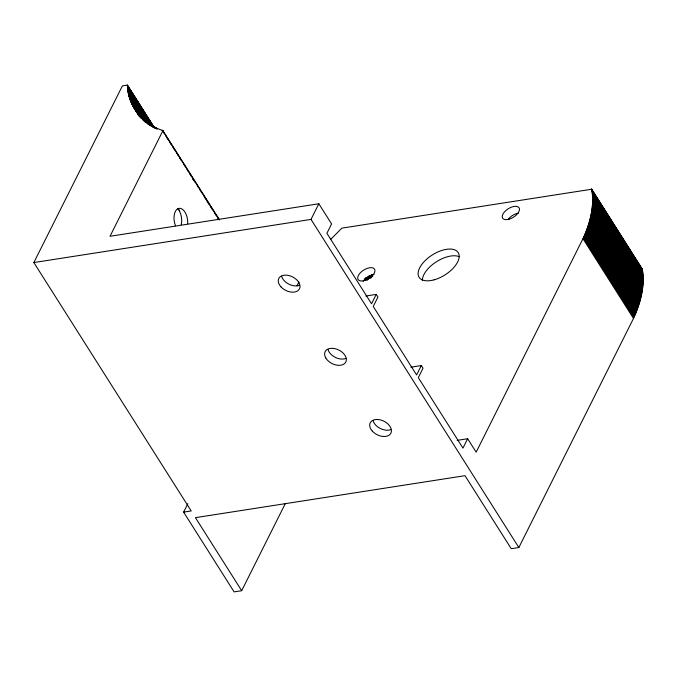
<?xml version="1.0" encoding="UTF-8"?>
<svg xmlns="http://www.w3.org/2000/svg" width="677" height="677" viewBox="0 0 677 677"><rect width="100%" height="100%" fill="white"/><g stroke="black" fill="none" stroke-linecap="round" stroke-linejoin="round"><path stroke-width="1.02" d="M457.212 440.355L467.655 438.73L476.159 452.16L582.973 238.685C590.065 223.224 594.795 205.766 591.622 188.722M187.867 503.637L183.619 512.125L234.098 591.884L241.689 590.699L195.425 517.66L464.989 475.677L511.253 548.717L518.844 547.532L633.486 318.435C640.51 303.118 645.215 285.872 642.228 268.981L591.715 189.23L341.91 228.132L330.511 239.548M183.619 512.125L191.21 510.94L33.85 262.558L122.385 85.903L127.411 85.116L154.576 128.004M33.85 262.558L311.005 219.399L318.833 203.769L331.586 223.909L326.898 233.286L371.538 303.77L376.234 294.393L377.935 297.085L373.239 306.461L416.609 374.931L421.306 365.555L423.007 368.246L418.31 377.622L462.958 448.106L467.655 438.73M296.983 285.829L298.963 281.97M241.689 590.699L285.245 503.722M318.833 203.769L110.012 236.29L162.971 130.551C143.262 124.466 127.682 106.12 127.411 85.116M365.792 296.027L376.234 294.393M410.863 367.179L421.306 365.555M591.766 189.526L642.278 269.277M591.901 190.33L642.414 270.089M592.028 191.151L642.541 270.902M592.138 191.972L642.651 271.722M592.248 192.793L642.761 272.543M592.333 193.63L642.845 273.381M592.409 194.468L642.922 274.219M592.477 195.306L642.989 275.057M592.536 196.152L643.048 275.903M592.578 197.007L643.091 276.758M592.612 197.87L643.125 277.621M592.629 198.733L643.142 278.484M592.637 199.597L643.15 279.347M592.637 200.468L643.15 280.219M592.62 201.348L643.133 281.099M592.595 202.237L643.108 281.987M592.553 203.117L643.065 282.868M592.502 204.014L643.015 283.765M592.443 204.911L642.955 284.662M592.367 205.816L642.879 285.567M592.282 206.722L642.795 286.473M592.18 207.627L642.693 287.378M592.07 208.541L642.583 288.292M591.952 209.464L642.465 289.214M591.825 210.386L642.338 290.137M591.681 211.317L642.194 291.068M591.52 212.248L642.033 291.999M591.351 213.179L641.864 292.938M591.173 214.127L641.686 293.877M590.987 215.066L641.5 294.817M590.784 216.014L641.297 295.764M590.572 216.962L641.085 296.712M590.344 217.918L640.857 297.668M590.107 218.874L640.62 298.633M589.862 219.839L640.374 299.589M589.599 220.804L640.112 300.554M589.328 221.777L639.841 301.527M589.041 222.75L639.553 302.501M588.753 223.723L639.266 303.474M588.44 224.696L638.953 304.447M588.127 225.678L638.639 305.429M587.797 226.668L638.309 306.419M587.458 227.65L637.971 307.4M587.103 228.64L637.616 308.39M586.747 229.638L637.26 309.389M586.367 230.629L636.879 310.379M585.986 231.627L636.498 311.378M585.588 232.634L636.101 312.385M585.182 233.633L635.695 313.383M584.759 234.64L635.271 314.39M584.336 235.647L634.848 315.397M583.896 236.654L634.408 316.404M583.439 237.669L633.951 317.42M582.973 238.685L633.486 318.435M371.563 274.659L372.688 276.444M370.59 275.607L371.715 277.392M369.067 275.666L370.759 278.34M368.11 276.614L369.236 278.391M367.162 277.562L368.288 279.347M365.656 277.629L367.349 280.303M364.725 278.585L365.851 280.363M311.005 219.399L518.844 547.532M162.776 130.483L219.56 219.898M162.48 130.373L200.4 190.237M201.526 192.023L203.794 195.594M204.928 197.379L213.983 211.681M215.108 213.467L219.069 219.72M162.184 130.263L163.885 132.946M166.144 136.517L167.845 139.2M169.538 141.882L171.239 144.556M172.94 147.239L174.632 149.922M176.333 152.604L178.034 155.278M179.727 157.961L181.428 160.644M183.687 164.215L184.821 166M187.089 169.58L188.214 171.366M189.348 173.151L191.616 176.722M192.742 178.508L195.01 182.088M197.269 185.659L198.403 187.444M200.104 190.127L201.797 192.81M203.498 195.492L205.757 199.063M206.891 200.849L209.159 204.42M210.285 206.206L212.553 209.785M214.245 212.468L215.946 215.142M217.647 217.825L218.773 219.61M192.446 178.406L193.58 180.192M155.955 127.615L157.089 129.409M154.618 126.946L155.752 128.732M127.42 85.234L154.441 128.038M127.437 85.53L153.467 126.624M127.454 85.818L153.484 126.921M127.471 86.114L153.501 127.217M127.496 86.411L152.96 126.616M127.521 86.698L153.163 127.318M127.538 86.994L153.01 127.2M127.564 87.282L152.469 126.599M127.623 87.866L151.394 125.389M127.657 88.154L151.42 125.677M127.682 88.442L151.453 125.964M127.716 88.729L150.92 125.363M127.75 89.017L150.954 125.651M127.784 89.305L150.988 125.93M127.826 89.584L150.463 125.33M127.86 89.872L149.972 125M127.945 90.439L150.015 125.287M127.987 90.726L149.972 125.33M128.029 91.006L148.974 124.06M128.08 91.285L149.583 125.237M128.173 91.852L147.975 123.121M128.224 92.131L148.026 123.4M128.275 92.41L148.136 123.959M128.376 92.961L147.62 123.341M128.435 93.24L147.882 123.849M128.495 93.519L147.73 123.891M128.605 94.069L146.985 123.172M128.672 94.34L146.274 122.309M128.799 94.882L146.342 122.579M128.858 95.161L145.834 121.962M128.994 95.702L145.479 121.877M129.138 96.236L145.462 121.945M129.205 96.506L145.123 121.792M129.358 97.039L144.827 121.403M129.51 97.573L144.98 121.928M129.671 98.097L143.803 120.481M129.832 98.622L144.167 121.191M130.001 99.147L143.583 120.591M130.179 99.663L142.805 119.541M130.365 100.179L142.813 119.837M130.551 100.695L141.865 118.568M130.839 101.457L141.595 118.433M131.143 102.219L141.468 118.475M131.456 102.963L140.926 117.866M131.787 103.708L140.274 117.113M132.243 104.69L140.164 117.197M132.844 105.891L139.504 116.512M134.012 108.015L138.988 115.869M178.559 209.066L179.693 210.852M363.16 281.277A9.715 4.967 -32.3 0 1 374.051 274.43M422.363 280.591A23.12 11.831 -32.3 0 1 436.174 261.906A23.12 11.831 -32.3 0 1 459.268 256.685M299.446 285.296A11.56 7.565 26.6 0 1 281.598 276.216M345.905 358.421A11.56 7.565 26.6 0 1 327.981 349.51M390.756 429.667A11.56 7.565 26.6 0 1 372.993 420.442M175.512 225.796A12.025 6.685 81.1 0 1 178.965 208.338A12.025 6.685 81.1 0 1 187.69 223.698M177.89 208.744A12.025 6.685 81.1 0 1 181.233 224.586M507.919 219.653A9.715 4.967 -32.3 0 1 518.269 213.153M364.387 280.574A9.715 4.967 -32.3 0 0 374.55 269.175A9.715 4.967 -32.3 0 0 359.995 273.169A9.715 4.967 -32.3 0 0 364.387 280.574M434.059 279.855A23.12 11.831 -32.3 0 0 458.27 252.716A23.12 11.831 -32.3 0 0 423.599 262.227A23.12 11.831 -32.3 0 0 434.059 279.855M509.002 219.23A9.715 4.967 -32.3 0 0 519.081 207.814A9.715 4.967 -32.3 0 0 504.5 211.893A9.715 4.967 -32.3 0 0 509.002 219.23M280.963 286.845A11.56 7.565 26.6 0 0 299.446 288.893A11.56 7.565 26.6 0 0 287.006 275.209A11.56 7.565 26.6 0 0 280.963 286.845M325.798 357.989A11.56 7.565 26.6 0 0 344.618 363.549A11.56 7.565 26.6 0 0 336.037 348.934A11.56 7.565 26.6 0 0 325.798 357.989M372.291 431.08A11.56 7.565 26.6 0 0 390.815 433.314A11.56 7.565 26.6 0 0 378.561 419.562A11.56 7.565 26.6 0 0 372.291 431.08"/></g></svg>
